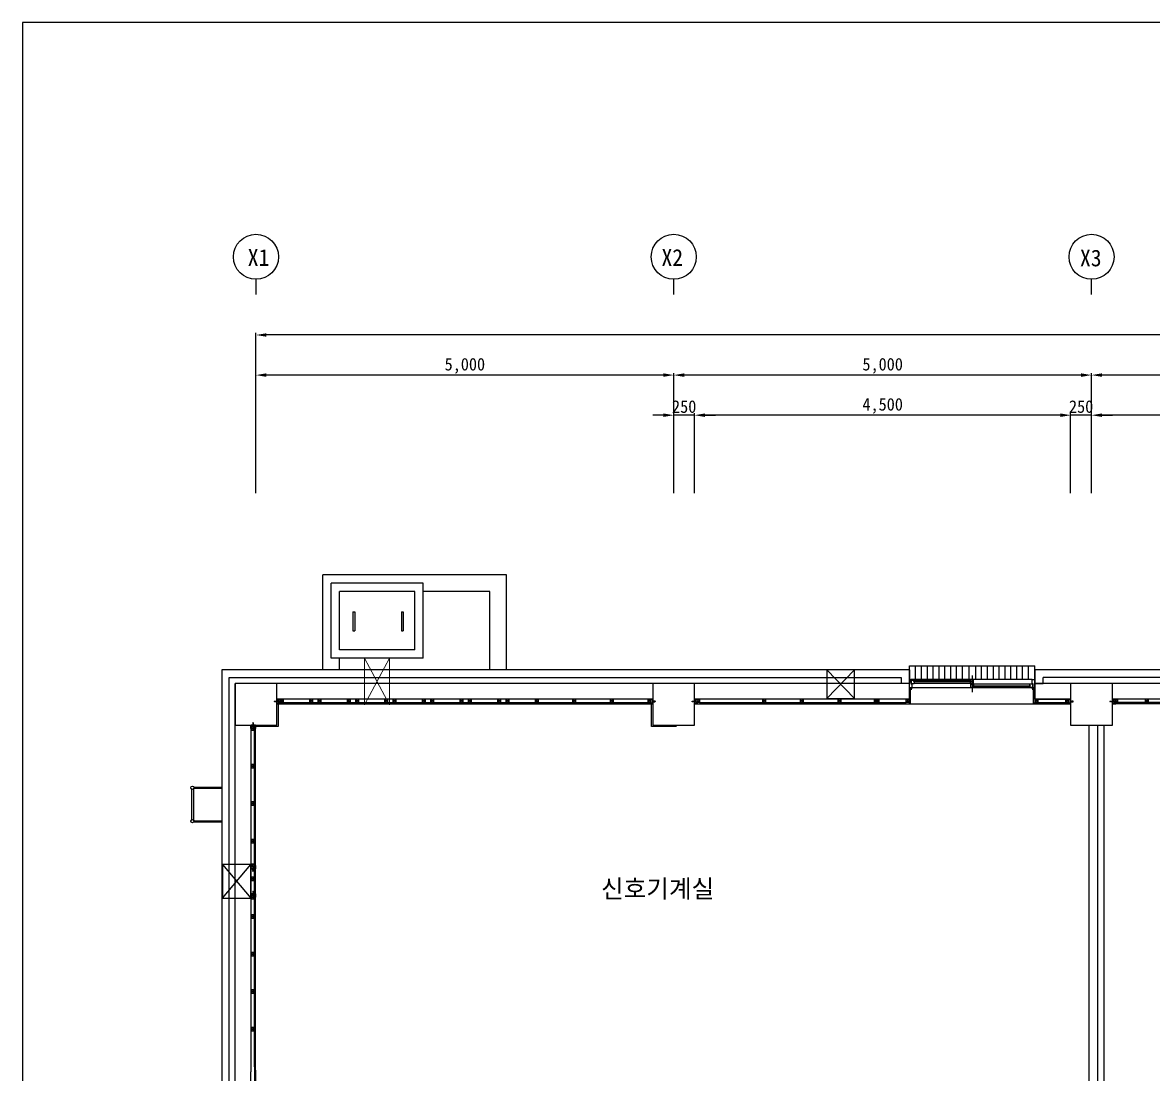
# Model space of a CAD drawing. Header units: millimetres. Extents: x 107440 to 147240, y -268596 to -237350.
# Drawn here: x 107440 to 120972, y -255386 to -242796 of the extents above; entities that cross this region are included whole.
import ezdxf
from ezdxf.enums import TextEntityAlignment as Align

# ---------------------------------------------------------------- set-up
doc = ezdxf.new("R2010")
doc.units = ezdxf.units.MM
for name, color, linetype in [('TN-LEAT', 3, 'Continuous'), ('TZ-BASE', 253, 'Continuous'), ('TZ-DIMS', 1, 'Continuous'), ('TZ-LEAL', 1, 'Continuous')]:
    doc.layers.add(name, color=color, linetype=linetype)
doc.layers.add('TX-PAPR', color=2, linetype='Continuous', plot=False)
doc.styles.get("Standard").update_dxf_attribs({"font": 'GulimChe.ttf'})
doc.linetypes.add('BATTINB', pattern='A,0,-0.0025,[134,GulimChe.ttf,S=0.0025,R=0,X=-0.0025,Y=0.01],-0.005,[134,GulimChe.ttf,S=0.0025,R=180,X=0.0025,Y=0.01],-0.0025', length=0.01)
doc.dimstyles.new('D50', dxfattribs={"dimscale": 50, "dimtxt": 3, "dimasz": 2.5, "dimexe": 0.5, "dimexo": 0.5, "dimgap": 0.5, "dimtad": 1, "dimdec": 0, "dimzin": 1, "dimdsep": 46, "dimlunit": 6, "dimtxsty": 'Standard', "dimcen": 1, "dimclrd": 1, "dimclre": 1, "dimclrt": 3, "dimadec": 0, "dimazin": 0, "dimtfac": 1, "dimtdec": 0, "dimtix": 1, "dimtmove": 2, "dimatfit": 3, "dimfxl": 0, "dimtvp": 2, "dimlwd": -1, "dimlwe": -1, "dimarcsym": 0})

# ---------------------------------------------------------------- blocks, each defined once
blk = doc.blocks.new('A$C7DB278B4')
for p, q in [((30, 150), (1483, 150)), ((732, 105), (732, 145)), ((732, 145), (767, 145)), ((750, 200), (750, 0)), ((767, 130), (767, 145)), ((767, 145), (1441, 145)), ((1479, 145), (1441, 145)), ((1441, 145), (1441, 130)), ((1479, 145), (1479, 105)), ((17, 50), (1470, 50)), ((21, 55), (21, 95)), ((21, 95), (59, 95)), ((21, 55), (59, 55)), ((59, 80), (53, 78)), ((53, 78), (53, 72)), ((59, 70), (53, 72)), ((736, 77), (55, 77)), ((55, 77), (55, 73)), ((736, 73), (55, 73)), ((59, 95), (732, 95)), ((59, 80), (59, 95)), ((59, 81), (61, 80)), ((59, 69), (61, 71)), ((59, 55), (59, 70)), ((59, 55), (732, 55)), ((61, 80), (62, 79)), ((61, 71), (62, 72)), ((62, 79), (62, 77)), ((62, 72), (62, 73)), ((730, 80), (729, 79)), ((729, 79), (729, 77)), ((729, 72), (729, 73)), ((730, 71), (729, 72)), ((732, 81), (730, 80)), ((732, 69), (730, 71)), ((732, 105), (767, 105)), ((767, 95), (732, 95)), ((732, 95), (732, 80)), ((732, 80), (738, 78)), ((732, 70), (738, 72)), ((732, 70), (732, 55)), ((767, 55), (732, 55)), ((736, 77), (736, 73)), ((738, 78), (738, 72)), ((767, 130), (762, 128)), ((762, 122), (762, 128)), ((767, 120), (762, 122)), ((764, 123), (764, 127)), ((764, 127), (1445, 127)), ((764, 123), (1445, 123)), ((767, 131), (770, 129)), ((767, 119), (770, 120)), ((767, 105), (767, 120)), ((767, 105), (1441, 105)), ((767, 95), (767, 55)), ((770, 129), (771, 128)), ((770, 120), (771, 121)), ((771, 128), (771, 127)), ((771, 121), (771, 123)), ((1438, 128), (1437, 127)), ((1438, 121), (1437, 123)), ((1439, 129), (1438, 128)), ((1439, 120), (1438, 121)), ((1441, 131), (1439, 129)), ((1441, 119), (1439, 120)), ((1441, 130), (1447, 128)), ((1441, 120), (1447, 122)), ((1441, 120), (1441, 105)), ((1479, 105), (1441, 105)), ((1445, 123), (1445, 127)), ((1447, 122), (1447, 128))]:
    blk.add_line(p, q)
for points in [[(0, 50), (17, 50), (17, 99), (30, 99), (30, 101), (30, 150), (0, 150)], [(1500, 150), (1483, 150), (1483, 101), (1470, 101), (1470, 99), (1470, 50), (1500, 50)]]:
    blk.add_lwpolyline(points, close=True)
blk = doc.blocks.new('*D4')
at = {"layer": 'DEFPOINTS', "color": 0, "ltscale": 0.1}
for p in [(119982, -247495), (119982, -248455), (120232, -248455)]:
    blk.add_point(p, dxfattribs=at)
at = {"layer": 'TZ-DIMS', "color": 1, "ltscale": 0.1}
for p, q in [((119857, -247495), (119732, -247495)), ((119982, -248430), (119982, -247470)), ((120232, -247495), (119982, -247495)), ((120232, -248430), (120232, -247470)), ((120357, -247495), (120482, -247495))]:
    blk.add_line(p, q, dxfattribs=at)
for points in [[(119857, -247474), (119857, -247516), (119982, -247495)], [(120357, -247474), (120357, -247516), (120232, -247495)]]:
    blk.add_solid(points, dxfattribs=at)
at = {"layer": 'TZ-DIMS', "color": 3, "ltscale": 0.1, "insert": (120107, -247393), "char_height": 150, "attachment_point": 5}
blk.add_mtext('{\\fGulimChe|b0|i0|c129|p0;250}', dxfattribs=at)
blk = doc.blocks.new('*D5')
at = {"layer": 'DEFPOINTS', "color": 0, "ltscale": 0.1}
for p in [(115482, -247495), (115482, -248455), (119982, -248455)]:
    blk.add_point(p, dxfattribs=at)
at = {"layer": 'TZ-DIMS', "color": 1, "ltscale": 0.1}
for p, q in [((115482, -248430), (115482, -247470)), ((119857, -247495), (115607, -247495)), ((119982, -248430), (119982, -247470))]:
    blk.add_line(p, q, dxfattribs=at)
for points in [[(115607, -247474), (115607, -247516), (115482, -247495)], [(119857, -247474), (119857, -247516), (119982, -247495)]]:
    blk.add_solid(points, dxfattribs=at)
at = {"layer": 'TZ-DIMS', "color": 3, "ltscale": 0.1, "insert": (117732, -247384), "char_height": 150, "attachment_point": 5}
blk.add_mtext('{\\fGulimChe|b0|i0|c129|p0;4,500}', dxfattribs=at)
blk = doc.blocks.new('*D6')
at = {"layer": 'DEFPOINTS', "color": 0, "ltscale": 0.1}
for p in [(115232, -247495), (115232, -248455), (115482, -248455)]:
    blk.add_point(p, dxfattribs=at)
at = {"layer": 'TZ-DIMS', "color": 1, "ltscale": 0.1}
for p, q in [((115107, -247495), (114982, -247495)), ((115232, -248430), (115232, -247470)), ((115482, -247495), (115232, -247495)), ((115482, -248430), (115482, -247470)), ((115607, -247495), (115732, -247495))]:
    blk.add_line(p, q, dxfattribs=at)
for points in [[(115107, -247474), (115107, -247516), (115232, -247495)], [(115607, -247474), (115607, -247516), (115482, -247495)]]:
    blk.add_solid(points, dxfattribs=at)
at = {"layer": 'TZ-DIMS', "color": 3, "ltscale": 0.1, "insert": (115357, -247393), "char_height": 150, "attachment_point": 5}
blk.add_mtext('{\\fGulimChe|b0|i0|c129|p0;250}', dxfattribs=at)
blk = doc.blocks.new('*D8')
at = {"layer": 'DEFPOINTS', "color": 0, "ltscale": 0.1}
for p in [(120232, -247495), (120232, -248455), (125232, -248455)]:
    blk.add_point(p, dxfattribs=at)
at = {"layer": 'TZ-DIMS', "color": 1, "ltscale": 0.1}
for p, q in [((120232, -248430), (120232, -247470)), ((125107, -247495), (120357, -247495)), ((125232, -248430), (125232, -247470))]:
    blk.add_line(p, q, dxfattribs=at)
for points in [[(120357, -247474), (120357, -247516), (120232, -247495)], [(125107, -247474), (125107, -247516), (125232, -247495)]]:
    blk.add_solid(points, dxfattribs=at)
at = {"layer": 'TZ-DIMS', "color": 3, "ltscale": 0.1, "insert": (122732, -247384), "char_height": 150, "attachment_point": 5}
blk.add_mtext('{\\fGulimChe|b0|i0|c129|p0;5,000}', dxfattribs=at)
blk = doc.blocks.new('*D10')
at = {"layer": 'DEFPOINTS', "color": 0, "ltscale": 0.1}
for p in [(115232, -247015), (115232, -248455), (120232, -248455)]:
    blk.add_point(p, dxfattribs=at)
at = {"layer": 'TZ-DIMS', "color": 1, "ltscale": 0.1}
for p, q in [((115232, -248430), (115232, -246990)), ((120107, -247015), (115357, -247015)), ((120232, -248430), (120232, -246990))]:
    blk.add_line(p, q, dxfattribs=at)
for points in [[(115357, -246994), (115357, -247036), (115232, -247015)], [(120107, -246994), (120107, -247036), (120232, -247015)]]:
    blk.add_solid(points, dxfattribs=at)
at = {"layer": 'TZ-DIMS', "color": 3, "ltscale": 0.1, "insert": (117732, -246904), "char_height": 150, "attachment_point": 5}
blk.add_mtext('{\\fGulimChe|b0|i0|c129|p0;5,000}', dxfattribs=at)
blk = doc.blocks.new('*D11')
at = {"layer": 'DEFPOINTS', "color": 0, "ltscale": 0.1}
for p in [(110232, -247015), (110232, -248455), (115232, -248455)]:
    blk.add_point(p, dxfattribs=at)
at = {"layer": 'TZ-DIMS', "color": 1, "ltscale": 0.1}
for p, q in [((110232, -248430), (110232, -246990)), ((115107, -247015), (110357, -247015)), ((115232, -248430), (115232, -246990))]:
    blk.add_line(p, q, dxfattribs=at)
for points in [[(110357, -246994), (110357, -247036), (110232, -247015)], [(115107, -246994), (115107, -247036), (115232, -247015)]]:
    blk.add_solid(points, dxfattribs=at)
at = {"layer": 'TZ-DIMS', "color": 3, "ltscale": 0.1, "insert": (112732, -246904), "char_height": 150, "attachment_point": 5}
blk.add_mtext('{\\fGulimChe|b0|i0|c129|p0;5,000}', dxfattribs=at)
blk = doc.blocks.new('*D12')
at = {"layer": 'DEFPOINTS', "color": 0, "ltscale": 0.1}
for p in [(110232, -246535), (110232, -248455), (142232, -248455)]:
    blk.add_point(p, dxfattribs=at)
at = {"layer": 'TZ-DIMS', "color": 1, "ltscale": 0.1}
for p, q in [((110232, -248430), (110232, -246510)), ((142107, -246535), (110357, -246535)), ((142232, -248430), (142232, -246510))]:
    blk.add_line(p, q, dxfattribs=at)
for points in [[(110357, -246514), (110357, -246556), (110232, -246535)], [(142107, -246514), (142107, -246556), (142232, -246535)]]:
    blk.add_solid(points, dxfattribs=at)
at = {"layer": 'TZ-DIMS', "color": 3, "ltscale": 0.1, "insert": (126232, -246424), "char_height": 150, "attachment_point": 5}
blk.add_mtext('{\\fGulimChe|b0|i0|c129|p0;32,000}', dxfattribs=at)
blk = doc.blocks.new('*D18')
at = {"layer": 'DEFPOINTS', "color": 0, "ltscale": 0.1}
for p in [(120232, -247015), (120232, -248455), (131232, -248455)]:
    blk.add_point(p, dxfattribs=at)
at = {"layer": 'TZ-DIMS', "color": 1, "ltscale": 0.1}
for p, q in [((120232, -248430), (120232, -246990)), ((131107, -247015), (120357, -247015)), ((131232, -248430), (131232, -246990))]:
    blk.add_line(p, q, dxfattribs=at)
for points in [[(120357, -246994), (120357, -247036), (120232, -247015)], [(131107, -246994), (131107, -247036), (131232, -247015)]]:
    blk.add_solid(points, dxfattribs=at)
at = {"layer": 'TZ-DIMS', "color": 3, "ltscale": 0.1, "insert": (125732, -246904), "char_height": 150, "attachment_point": 5}
blk.add_mtext('{\\fGulimChe|b0|i0|c129|p0;11,000}', dxfattribs=at)

msp = doc.modelspace()

# ---------------------------------------------------------------- hatches: boundary and pattern name
at = {"layer": 'TZ-BASE', "linetype": 'BATTINB'}
h = msp.add_hatch(dxfattribs=at)
h.set_pattern_fill('_U', color=256, scale=2, angle=225, style=0, double=1, pattern_type=0)
h.set_pattern_definition([(315, (-710001.8155, -1236354.827), (-1.4142135624, -1.4142135624), []), (225, (-710001.8155, -1236354.827), (-1.4142135624, 1.4142135624), [])])
edge = h.paths.add_edge_path()
edge.add_line((118064.9, -250760.1), (118080.9, -250760.1))
edge.add_arc((118091.1, -250768.3), 13.2, 141.42121, 178.36509)
edge.add_arc((118090.6, -250768.2), 12.6, 178.51071, 219.46787)
edge.add_line((118080.9, -250776.2), (118064.9, -250776.2))
edge.add_line((118064.9, -250776.2), (118064.9, -250760.1))
h = msp.add_hatch(dxfattribs=at)
h.set_pattern_fill('_U', color=256, scale=2, angle=225, style=0, double=1, pattern_type=0)
h.set_pattern_definition([(225, (947605.6547, -1236354.827), (1.4142135624, -1.4142135624), []), (315, (947605.6547, -1236354.827), (1.4142135624, 1.4142135624), [])])
edge = h.paths.add_edge_path()
edge.add_line((119538.9, -250760.1), (119523, -250760.1))
edge.add_arc((119512.7, -250768.3), 13.2, 1.63491, 38.57879, ccw=False)
edge.add_arc((119513.3, -250768.2), 12.6, -39.46787, 1.48929, ccw=False)
edge.add_line((119523, -250776.2), (119538.9, -250776.2))
edge.add_line((119538.9, -250776.2), (119538.9, -250760.1))

# ---------------------------------------------------------------- linework, layer by layer
at = {"layer": 'TX-PAPR'}
msp.add_lwpolyline([(107439.7, -268595.5), (147239.7, -268595.5), (147239.7, -242795.5), (107439.7, -242795.5)], close=True, dxfattribs=at)
at = {"layer": 'TZ-BASE', "linetype": 'BATTINB'}
for p, q in [((113231.9, -249405.1), (111031.9, -249405.1)), ((111031.9, -250545.1), (111031.9, -249405.1)), ((112231.9, -249505.1), (111131.9, -249505.1)), ((111131.9, -250405.1), (111131.9, -249505.1)), ((112231.9, -250405.1), (112231.9, -249505.1)), ((113231.9, -250545.1), (113231.9, -249405.1)), ((111231.9, -250305.4), (111232.2, -249605.1)), ((112132.2, -249605.1), (111232.2, -249605.1)), ((112131.9, -250305.4), (112132.2, -249605.1)), ((113031.9, -249605.1), (112231.9, -249605.1)), ((113031.9, -250545.1), (113031.9, -249605.1)), ((111391, -249850.9), (111391, -250078.1)), ((111391, -249850.9), (111413.7, -249850.9)), ((111413.7, -249850.9), (111413.7, -250078.1)), ((111972.8, -249850.9), (111972.8, -250078.1)), ((111972.8, -249850.9), (111995.6, -249850.9)), ((111995.6, -249850.9), (111995.6, -250078.1)), ((111391, -250078.1), (111413.7, -250078.1)), ((111972.8, -250078.1), (111995.6, -250078.1)), ((112131.9, -250305.4), (111231.9, -250305.4)), ((112231.9, -250405.1), (111131.9, -250405.1)), ((111231.9, -250545.1), (111231.9, -250405.1)), ((117065.6, -250545.1), (117395.6, -250885.1)), ((117395.6, -250545.1), (117065.6, -250885.1)), ((110499.9, -250950.1), (110499.9, -251223.1)), ((110561.9, -250896.1), (110521.9, -250936.1)), ((110561.9, -250936.1), (110521.9, -250896.1)), ((111011.9, -250896.1), (110971.9, -250936.1)), ((111011.9, -250936.1), (110971.9, -250896.1)), ((111461.9, -250896.1), (111421.9, -250936.1)), ((111461.9, -250936.1), (111421.9, -250896.1)), ((111911.9, -250896.1), (111871.9, -250936.1)), ((111911.9, -250936.1), (111871.9, -250896.1)), ((112361.9, -250896.1), (112321.9, -250936.1)), ((112361.9, -250936.1), (112321.9, -250896.1)), ((112811.9, -250896.1), (112771.9, -250936.1)), ((112811.9, -250936.1), (112771.9, -250896.1)), ((113261.9, -250896.1), (113221.9, -250936.1)), ((113261.9, -250936.1), (113221.9, -250896.1)), ((114963.9, -251223.1), (114963.9, -250950.1)), ((115501.9, -250949.1), (119961.9, -250949.1)), ((117631.9, -250895.1), (117631.9, -250949.1)), ((117644.9, -250896.1), (117684.9, -250936.1)), ((117644.9, -250936.1), (117684.9, -250896.1)), ((118011.9, -250896.1), (118051.9, -250936.1)), ((118011.9, -250936.1), (118051.9, -250896.1)), ((119591.9, -250896.1), (119551.9, -250936.1)), ((119591.9, -250936.1), (119551.9, -250896.1)), ((119961.9, -250896.1), (119921.9, -250936.1)), ((119961.9, -250936.1), (119921.9, -250896.1)), ((120871.9, -250896.1), (120911.9, -250936.1)), ((120871.9, -250936.1), (120911.9, -250896.1)), ((110499.9, -251223.1), (110226.9, -251223.1)), ((115263.9, -251223.1), (114963.9, -251223.1)), ((109831.9, -253274.9), (110171.9, -252874.9)), ((109831.9, -252874.9), (110171.9, -253274.9))]:
    msp.add_line(p, q, dxfattribs=at)
at = {"layer": 'TZ-BASE', "lineweight": 0, "ltscale": 0.1}
for p, q in [((111531.9, -250405.1), (111831.9, -250961.1)), ((111531.9, -250961.1), (111831.9, -250405.1)), ((111531.9, -250405.1), (111531.9, -250936.1)), ((111831.9, -250405.1), (111831.9, -250961.1))]:
    msp.add_line(p, q, dxfattribs=at)
at = {"layer": 'TZ-BASE'}
for p, q in [((118051.9, -250495.1), (119551.9, -250495.1)), ((118051.9, -250660.1), (118051.9, -250495.1)), ((118051.9, -250695.1), (118051.9, -250545.1)), ((118051.9, -250545.1), (118051.9, -250695.1)), ((118126.9, -250660.1), (118126.9, -250495.1)), ((118196.9, -250660.1), (118196.9, -250495.1)), ((118266.9, -250660.1), (118266.9, -250495.1)), ((118336.9, -250660.1), (118336.9, -250495.1)), ((118406.9, -250660.1), (118406.9, -250495.1)), ((118476.9, -250660.1), (118476.9, -250495.1)), ((118546.9, -250660.1), (118546.9, -250495.1)), ((118616.9, -250660.1), (118616.9, -250495.1)), ((118686.9, -250660.1), (118686.9, -250495.1)), ((118766.9, -250660.1), (118766.9, -250495.1)), ((118846.9, -250660.1), (118846.9, -250495.1)), ((118916.9, -250660.1), (118916.9, -250495.1)), ((118986.9, -250660.1), (118986.9, -250495.1)), ((119056.9, -250660.1), (119056.9, -250495.1)), ((119126.9, -250660.1), (119126.9, -250495.1)), ((119196.9, -250660.1), (119196.9, -250495.1)), ((119266.9, -250660.1), (119266.9, -250495.1)), ((119336.9, -250660.1), (119336.9, -250495.1)), ((119406.9, -250660.1), (119406.9, -250495.1)), ((119476.9, -250660.1), (119476.9, -250495.1)), ((119551.9, -250595.1), (119551.9, -250495.1)), ((119551.9, -250705.1), (119551.9, -250545.1)), ((142639.9, -250545.1), (119551.9, -250545.1)), ((118051.9, -250705.1), (109981.9, -250705.1)), ((118051.9, -250895.1), (118051.9, -250695.1)), ((118051.9, -250885.1), (118051.9, -250695.1)), ((118051.9, -250885.1), (118051.9, -250695.1)), ((130981.9, -250705.1), (119551.9, -250705.1)), ((119551.9, -250895.1), (119551.9, -250705.1)), ((119551.9, -250885.1), (119551.9, -250735.1)), ((119651.9, -250705.1), (119651.9, -250635.1)), ((142549.9, -250635.1), (119651.9, -250635.1)), ((118064.9, -250949.1), (118064.9, -250760.1)), ((119538.9, -250949.1), (119538.9, -250760.1)), ((114981.9, -250895.1), (110481.9, -250895.1)), ((110481.9, -250895.1), (110481.9, -250950.1)), ((110521.2, -250895.1), (110481.9, -250895.1)), ((110481.9, -250950.1), (110521.2, -250950.1)), ((110482.9, -250948.4), (110482.9, -250896.8)), ((110483.6, -250896.1), (110521.9, -250896.1)), ((110521.9, -250949.1), (110483.6, -250949.1)), ((110501.9, -250936.1), (110501.9, -250949.1)), ((110521.9, -250896.1), (110521.9, -250895.8)), ((110541.9, -250936.1), (114921.9, -250936.1)), ((110891.9, -250896.1), (110891.9, -250895.8)), ((111078.3, -250896.1), (111078.3, -250895.8)), ((111341.9, -250896.1), (111341.9, -250895.8)), ((111791.9, -250896.1), (111791.9, -250895.8)), ((112241.9, -250896.1), (112241.9, -250895.8)), ((112691.9, -250896.1), (112691.9, -250895.8)), ((113141.9, -250896.1), (113141.9, -250895.8)), ((113591.9, -250896.1), (113591.9, -250895.8)), ((114041.9, -250896.1), (114041.9, -250895.8)), ((114941.9, -250896.1), (114941.9, -250895.8)), ((114980.2, -250896.1), (114941.9, -250896.1)), ((114941.9, -250949.1), (114980.2, -250949.1)), ((114942.6, -250895.1), (114981.9, -250895.1)), ((114981.9, -250950.1), (114942.6, -250950.1)), ((114961.9, -250936.1), (114961.9, -250949.1)), ((114980.9, -250948.4), (114980.9, -250896.8)), ((114981.9, -250895.1), (114981.9, -250950.1)), ((115631.9, -250895.1), (115481.9, -250895.1)), ((115481.9, -250895.1), (115481.9, -250950.1)), ((115521.2, -250895.1), (115481.9, -250895.1)), ((115481.9, -250950.1), (115521.2, -250950.1)), ((115482.9, -250948.4), (115482.9, -250896.8)), ((115483.6, -250896.1), (115521.9, -250896.1)), ((115521.9, -250949.1), (115483.6, -250949.1)), ((115501.9, -250936.1), (115501.9, -250949.1)), ((118051.9, -250895.1), (115521.2, -250895.1)), ((115521.9, -250896.1), (115521.9, -250895.8)), ((115541.9, -250936.1), (118011.9, -250936.1)), ((116315.8, -250896.1), (116315.8, -250895.8)), ((116765.8, -250896.1), (116765.8, -250895.8)), ((117139.2, -250896.1), (117139.2, -250895.8)), ((117215.8, -250896.1), (117215.8, -250895.8)), ((117325.6, -250896.1), (117325.6, -250895.8)), ((117644.9, -250895.1), (117644.9, -250949.1)), ((117665.8, -250896.1), (117665.8, -250895.8)), ((118051.9, -250949.1), (118051.9, -250936.1)), ((119981.9, -250895.1), (119551.9, -250895.1)), ((119551.9, -250896.1), (119961.9, -250896.1)), ((119551.9, -250949.1), (119551.9, -250936.1)), ((119551.9, -250936.1), (119961.9, -250936.1)), ((119923.9, -250948.9), (119923.9, -250948.6)), ((119941.9, -250896.1), (119941.9, -250895.8)), ((119980.2, -250896.1), (119941.9, -250896.1)), ((119941.9, -250949.1), (119980.2, -250949.1)), ((119942.6, -250895.1), (119981.9, -250895.1)), ((119981.9, -250950.1), (119942.6, -250950.1)), ((119961.9, -250936.1), (119961.9, -250949.1)), ((119980.9, -250948.4), (119980.9, -250896.8)), ((119981.9, -250895.1), (119981.9, -250950.1)), ((124981.9, -250895.1), (120481.9, -250895.1)), ((120481.9, -250895.1), (120481.9, -250950.1)), ((120521.2, -250895.1), (120481.9, -250895.1)), ((120481.9, -250950.1), (120521.2, -250950.1)), ((120482.9, -250948.4), (120482.9, -250896.8)), ((120483.6, -250896.1), (120521.9, -250896.1)), ((120521.9, -250949.1), (120483.6, -250949.1)), ((120501.9, -250936.1), (120501.9, -250949.1)), ((120521.9, -250896.1), (120521.9, -250895.8)), ((120891.9, -250896.1), (120891.9, -250895.8)), ((110171.9, -251205.1), (110171.9, -255355.1)), ((110171.9, -251205.1), (110226.9, -251205.1)), ((110171.9, -251244.4), (110171.9, -251205.1)), ((110172.9, -251245.1), (110172.6, -251245.1)), ((110172.9, -251206.8), (110172.9, -251245.1)), ((110225.2, -251206.1), (110173.6, -251206.1)), ((110212.9, -251225.1), (110225.9, -251225.1)), ((110212.9, -255295.1), (110212.9, -251265.1)), ((110225.9, -251245.1), (110225.9, -251206.8)), ((110225.9, -255335.1), (110225.9, -251225.1)), ((110226.9, -251205.1), (110226.9, -251244.4)), ((110172.9, -251695.1), (110172.6, -251695.1)), ((109459.4, -251969.4), (109459.4, -252340.7)), ((109484.4, -251969.4), (109484.4, -252340.7)), ((109489.9, -251949.1), (109821.9, -251949.1)), ((109489.9, -251961.1), (109821.9, -251961.1)), ((110172.9, -252145.1), (110172.6, -252145.1)), ((109489.9, -252349.1), (109821.9, -252349.1)), ((109489.9, -252361.1), (109821.9, -252361.1)), ((110172.9, -252595.1), (110172.6, -252595.1)), ((110170.9, -252887), (110170.9, -252926.3)), ((110171.9, -252924.6), (110171.9, -252886.3)), ((110211.9, -252906.3), (110224.9, -252906.3)), ((110224.9, -252886.3), (110224.9, -252924.6)), ((110225.9, -252926.3), (110225.9, -252887)), ((110170.9, -252926.3), (110225.9, -252926.3)), ((110224.2, -252925.3), (110172.6, -252925.3)), ((110172.9, -253045.1), (110172.6, -253045.1)), ((110171.9, -253224.9), (110226.9, -253224.9)), ((110171.9, -253264.2), (110171.9, -253224.9)), ((110172.9, -253264.9), (110172.6, -253264.9)), ((110172.9, -253226.6), (110172.9, -253264.9)), ((110225.2, -253225.9), (110173.6, -253225.9)), ((110212.9, -253244.9), (110225.9, -253244.9)), ((110225.9, -253264.9), (110225.9, -253226.6)), ((110226.9, -253224.9), (110226.9, -253264.2)), ((110172.9, -253495.1), (110172.6, -253495.1)), ((110172.9, -253945.1), (110172.6, -253945.1)), ((110172.9, -254395.1), (110172.6, -254395.1)), ((110172.9, -254845.1), (110172.6, -254845.1))]:
    msp.add_line(p, q, dxfattribs=at)
at = {"layer": 'TZ-BASE', "ltscale": 0.1}
for p, q in [((118051.9, -250660.1), (118051.9, -250495.1)), ((119551.9, -250545.1), (119551.9, -250705.1)), ((119551.9, -250705.1), (119551.9, -250895.1)), ((119551.9, -250705.1), (119651.9, -250705.1)), ((119651.9, -250705.1), (119651.9, -250646)), ((119981.9, -250705.1), (119981.9, -250895.1)), ((110501.9, -250949.1), (114961.9, -250949.1)), ((115502.8, -250949.1), (115631.9, -250949.1)), ((124961.9, -250949.1), (120501.9, -250949.1)), ((124921.9, -250896.1), (120541.9, -250896.1)), ((124921.9, -250936.1), (120541.9, -250936.1)), ((120201.2, -251205.1), (120201.2, -256157.2)), ((120301.2, -251205.1), (120301.2, -256157.2)), ((120377.2, -251205.1), (120377.2, -256127.2)), ((110211.9, -252906.3), (110171.9, -252866.3)), ((110171.9, -252906.3), (110211.9, -252866.3)), ((110212.9, -253244.9), (110172.9, -253284.9)), ((110172.9, -253244.9), (110212.9, -253284.9)), ((110212.9, -255295.1), (110212.9, -255615.1)), ((110225.9, -255335.1), (110225.9, -255575.1)), ((110171.9, -255555.1), (110171.9, -255355.1))]:
    msp.add_line(p, q, dxfattribs=at)
at = {"layer": 'TZ-BASE', "linetype": 'BATTINB', "ltscale": 0.1}
for p, q in [((110541.9, -250936.1), (110501.9, -250896.1)), ((110501.9, -250936.1), (110541.9, -250896.1)), ((110871.9, -250936.1), (110911.1, -250896.1)), ((110911.1, -250936.1), (110871.9, -250896.1)), ((111321.9, -250936.1), (111361.1, -250896.1)), ((111361.1, -250936.1), (111321.9, -250896.1)), ((111771.9, -250936.1), (111811.1, -250896.1)), ((111811.1, -250936.1), (111771.9, -250896.1)), ((112221.9, -250936.1), (112261.1, -250896.1)), ((112261.1, -250936.1), (112221.9, -250896.1)), ((112671.9, -250936.1), (112711.1, -250896.1)), ((112711.1, -250936.1), (112671.9, -250896.1)), ((113121.9, -250936.1), (113161.1, -250896.1)), ((113161.1, -250936.1), (113121.9, -250896.1)), ((113571.9, -250936.1), (113611.1, -250896.1)), ((113611.1, -250936.1), (113571.9, -250896.1)), ((114021.9, -250936.1), (114061.1, -250896.1)), ((114061.1, -250936.1), (114021.9, -250896.1)), ((114471.9, -250936.1), (114511.1, -250896.1)), ((114511.1, -250936.1), (114471.9, -250896.1)), ((114921.9, -250936.1), (114961.1, -250896.1)), ((114961.1, -250936.1), (114921.9, -250896.1)), ((115541.9, -250936.1), (115502.8, -250896.1)), ((115502.8, -250936.1), (115541.9, -250896.1)), ((116295.8, -250936.1), (116334.9, -250896.1)), ((116334.9, -250936.1), (116295.8, -250896.1)), ((116745.8, -250936.1), (116784.9, -250896.1)), ((116784.9, -250936.1), (116745.8, -250896.1)), ((117195.8, -250936.1), (117234.9, -250896.1)), ((117234.9, -250936.1), (117195.8, -250896.1)), ((117645.8, -250936.1), (117684.9, -250896.1)), ((117684.9, -250936.1), (117645.8, -250896.1)), ((120541.9, -250936.1), (120502.8, -250896.1)), ((120502.8, -250936.1), (120541.9, -250896.1)), ((110212.9, -251265.1), (110172.9, -251225.1)), ((110212.9, -251225.1), (110172.9, -251265.1)), ((110212.9, -251715.1), (110172.9, -251675.1)), ((110212.9, -251675.1), (110172.9, -251715.1)), ((110212.9, -252165.1), (110172.9, -252125.1)), ((110212.9, -252125.1), (110172.9, -252165.1)), ((110212.9, -252615.1), (110172.9, -252575.1)), ((110212.9, -252575.1), (110172.9, -252615.1)), ((110212.9, -253065.1), (110172.9, -253025.1)), ((110212.9, -253025.1), (110172.9, -253065.1)), ((110212.9, -253515.1), (110172.9, -253475.1)), ((110212.9, -253475.1), (110172.9, -253515.1)), ((110212.9, -253965.1), (110172.9, -253925.1)), ((110212.9, -253925.1), (110172.9, -253965.1)), ((110212.9, -254415.1), (110172.9, -254375.1)), ((110212.9, -254375.1), (110172.9, -254415.1)), ((110212.9, -254865.1), (110172.9, -254825.1)), ((110212.9, -254825.1), (110172.9, -254865.1))]:
    msp.add_line(p, q, dxfattribs=at)
at = {"layer": 'TZ-BASE', "ltscale": 0.1}
for points in [[(118051.9, -250545.1), (109821.9, -250545.1), (109821.9, -266365.1), (115481.9, -266365.1)], [(115481.9, -266275.1), (109911.9, -266275.1), (109911.9, -250635.1), (117951.9, -250635.1), (117951.9, -250705.1)]]:
    msp.add_lwpolyline(points, dxfattribs=at)
at = {"layer": 'TZ-BASE', "linetype": 'BATTINB'}
for points in [[(117395.6, -250545.1), (117065.6, -250545.1), (117065.6, -250885.1), (117395.6, -250885.1)], [(109831.9, -252874.9), (109831.9, -253274.9), (110171.9, -253274.9), (110171.9, -252874.9)]]:
    msp.add_lwpolyline(points, close=True, dxfattribs=at)
at = {"layer": 'TZ-BASE'}
for points in [[(110481.9, -250705.1), (109981.9, -250705.1), (109981.9, -251205.1), (110481.9, -251205.1)], [(115481.9, -250705.1), (114981.9, -250705.1), (114981.9, -251205.1), (115481.9, -251205.1)], [(120481.9, -250705.1), (119981.9, -250705.1), (119981.9, -251205.1), (120481.9, -251205.1)], [(110541.9, -250896.1), (110541.9, -250936.1), (110501.9, -250936.1), (110501.9, -250896.1)], [(110521.9, -250896.1), (110521.9, -250936.1), (110561.9, -250936.1), (110561.9, -250896.1)], [(110871.9, -250896.1), (110871.9, -250936.1), (110911.9, -250936.1), (110911.9, -250896.1)], [(110971.9, -250896.1), (110971.9, -250936.1), (111011.9, -250936.1), (111011.9, -250896.1)], [(111321.9, -250896.1), (111321.9, -250936.1), (111361.9, -250936.1), (111361.9, -250896.1)], [(111421.9, -250896.1), (111421.9, -250936.1), (111461.9, -250936.1), (111461.9, -250896.1)], [(111771.9, -250896.1), (111771.9, -250936.1), (111811.9, -250936.1), (111811.9, -250896.1)], [(111871.9, -250896.1), (111871.9, -250936.1), (111911.9, -250936.1), (111911.9, -250896.1)], [(112221.9, -250896.1), (112221.9, -250936.1), (112261.9, -250936.1), (112261.9, -250896.1)], [(112321.9, -250896.1), (112321.9, -250936.1), (112361.9, -250936.1), (112361.9, -250896.1)], [(112671.9, -250896.1), (112671.9, -250936.1), (112711.9, -250936.1), (112711.9, -250896.1)], [(112771.9, -250896.1), (112771.9, -250936.1), (112811.9, -250936.1), (112811.9, -250896.1)], [(113121.9, -250896.1), (113121.9, -250936.1), (113161.9, -250936.1), (113161.9, -250896.1)], [(113221.9, -250896.1), (113221.9, -250936.1), (113261.9, -250936.1), (113261.9, -250896.1)], [(113571.9, -250896.1), (113571.9, -250936.1), (113611.9, -250936.1), (113611.9, -250896.1)], [(114021.9, -250896.1), (114021.9, -250936.1), (114061.9, -250936.1), (114061.9, -250896.1)], [(114471.9, -250896.1), (114471.9, -250936.1), (114511.9, -250936.1), (114511.9, -250896.1)], [(114921.9, -250896.1), (114921.9, -250936.1), (114961.9, -250936.1), (114961.9, -250896.1)], [(115541.9, -250896.1), (115541.9, -250936.1), (115501.9, -250936.1), (115501.9, -250896.1)], [(116295.8, -250896.1), (116295.8, -250936.1), (116335.8, -250936.1), (116335.8, -250896.1)], [(116745.8, -250896.1), (116745.8, -250936.1), (116785.8, -250936.1), (116785.8, -250896.1)], [(117195.8, -250896.1), (117195.8, -250936.1), (117235.8, -250936.1), (117235.8, -250896.1)], [(117684.9, -250896.1), (117684.9, -250936.1), (117644.9, -250936.1), (117644.9, -250896.1)], [(117645.8, -250896.1), (117645.8, -250936.1), (117685.8, -250936.1), (117685.8, -250896.1)], [(118051.9, -250896.1), (118051.9, -250936.1), (118011.9, -250936.1), (118011.9, -250896.1)], [(119551.9, -250896.1), (119551.9, -250936.1), (119591.9, -250936.1), (119591.9, -250896.1)], [(119921.9, -250896.1), (119921.9, -250936.1), (119961.9, -250936.1), (119961.9, -250896.1)], [(120541.9, -250896.1), (120541.9, -250936.1), (120501.9, -250936.1), (120501.9, -250896.1)], [(120871.9, -250896.1), (120871.9, -250936.1), (120911.9, -250936.1), (120911.9, -250896.1)], [(110172.9, -251265.1), (110212.9, -251265.1), (110212.9, -251225.1), (110172.9, -251225.1)], [(110172.9, -251715.1), (110212.9, -251715.1), (110212.9, -251675.1), (110172.9, -251675.1)], [(110172.9, -252165.1), (110212.9, -252165.1), (110212.9, -252125.1), (110172.9, -252125.1)], [(110172.9, -252615.1), (110212.9, -252615.1), (110212.9, -252575.1), (110172.9, -252575.1)], [(110171.9, -252866.3), (110211.9, -252866.3), (110211.9, -252906.3), (110171.9, -252906.3)], [(110172.9, -253065.1), (110212.9, -253065.1), (110212.9, -253025.1), (110172.9, -253025.1)], [(110172.9, -253284.9), (110212.9, -253284.9), (110212.9, -253244.9), (110172.9, -253244.9)], [(110172.9, -253515.1), (110212.9, -253515.1), (110212.9, -253475.1), (110172.9, -253475.1)], [(110172.9, -253965.1), (110212.9, -253965.1), (110212.9, -253925.1), (110172.9, -253925.1)], [(110172.9, -254415.1), (110212.9, -254415.1), (110212.9, -254375.1), (110172.9, -254375.1)], [(110172.9, -254865.1), (110212.9, -254865.1), (110212.9, -254825.1), (110172.9, -254825.1)]]:
    msp.add_lwpolyline(points, close=True, dxfattribs=at)
for points in [[(109981.9, -258555.1), (109981.9, -250705.1)], [(110451.6, -250922.3), (110453.8, -250919.8), (110458.2, -250919.8), (110455.7, -250924.8), (110453.8, -250924.8), (110451.6, -250922.3)], [(110457.4, -250924.8), (110459.9, -250919.8), (110463.3, -250919.8), (110460.8, -250924.8), (110457.4, -250924.8)], [(110462.8, -250924.8), (110465.3, -250919.8), (110468.6, -250919.8), (110466.1, -250924.8), (110462.8, -250924.8)], [(110467.8, -250924.8), (110470.3, -250919.8), (110473.7, -250919.8), (110471.2, -250924.8), (110467.8, -250924.8)], [(110481.9, -250924.8), (110472.8, -250924.8), (110475.3, -250919.8), (110481.9, -250919.8)], [(114981.9, -250924.8), (114991, -250924.8), (114988.5, -250919.8), (114981.9, -250919.8)], [(114996, -250924.8), (114993.5, -250919.8), (114990.2, -250919.8), (114992.7, -250924.8), (114996, -250924.8)], [(115001.1, -250924.8), (114998.6, -250919.8), (114995.2, -250919.8), (114997.7, -250924.8), (115001.1, -250924.8)], [(115006.4, -250924.8), (115003.9, -250919.8), (115000.6, -250919.8), (115003.1, -250924.8), (115006.4, -250924.8)], [(115012.2, -250922.3), (115010, -250919.8), (115005.6, -250919.8), (115008.1, -250924.8), (115010, -250924.8), (115012.2, -250922.3)], [(115451.6, -250922.3), (115453.8, -250919.8), (115458.2, -250919.8), (115455.7, -250924.8), (115453.8, -250924.8), (115451.6, -250922.3)], [(115457.4, -250924.8), (115459.9, -250919.8), (115463.3, -250919.8), (115460.8, -250924.8), (115457.4, -250924.8)], [(115462.8, -250924.8), (115465.3, -250919.8), (115468.6, -250919.8), (115466.1, -250924.8), (115462.8, -250924.8)], [(115467.8, -250924.8), (115470.3, -250919.8), (115473.7, -250919.8), (115471.2, -250924.8), (115467.8, -250924.8)], [(115481.9, -250924.8), (115472.8, -250924.8), (115475.3, -250919.8), (115481.9, -250919.8)], [(119981.9, -250924.8), (119991, -250924.8), (119988.5, -250919.8), (119981.9, -250919.8)], [(119996, -250924.8), (119993.5, -250919.8), (119990.2, -250919.8), (119992.7, -250924.8), (119996, -250924.8)], [(120001.1, -250924.8), (119998.6, -250919.8), (119995.2, -250919.8), (119997.7, -250924.8), (120001.1, -250924.8)], [(120006.4, -250924.8), (120003.9, -250919.8), (120000.6, -250919.8), (120003.1, -250924.8), (120006.4, -250924.8)], [(120012.2, -250922.3), (120010, -250919.8), (120005.6, -250919.8), (120008.1, -250924.8), (120010, -250924.8), (120012.2, -250922.3)], [(120451.6, -250922.3), (120453.8, -250919.8), (120458.2, -250919.8), (120455.7, -250924.8), (120453.8, -250924.8), (120451.6, -250922.3)], [(120457.4, -250924.8), (120459.9, -250919.8), (120463.3, -250919.8), (120460.8, -250924.8), (120457.4, -250924.8)], [(120462.8, -250924.8), (120465.3, -250919.8), (120468.6, -250919.8), (120466.1, -250924.8), (120462.8, -250924.8)], [(120467.8, -250924.8), (120470.3, -250919.8), (120473.7, -250919.8), (120471.2, -250924.8), (120467.8, -250924.8)], [(120481.9, -250924.8), (120472.8, -250924.8), (120475.3, -250919.8), (120481.9, -250919.8)], [(110199.2, -251174.7), (110196.7, -251177), (110196.7, -251181.4), (110201.7, -251178.9), (110201.7, -251177), (110199.2, -251174.7)], [(110201.7, -251180.6), (110196.7, -251183.1), (110196.7, -251186.4), (110201.7, -251183.9), (110201.7, -251180.6)], [(110201.7, -251185.9), (110196.7, -251188.4), (110196.7, -251191.8), (110201.7, -251189.3), (110201.7, -251185.9)], [(110201.7, -251190.9), (110196.7, -251193.4), (110196.7, -251196.8), (110201.7, -251194.3), (110201.7, -251190.9)], [(110201.7, -251205.1), (110201.7, -251196), (110196.7, -251198.5), (110196.7, -251205.1)], [(110200.7, -252926.3), (110200.7, -252935.4), (110195.7, -252932.9), (110195.7, -252926.3)], [(110200.7, -252940.4), (110195.7, -252937.9), (110195.7, -252934.6), (110200.7, -252937.1), (110200.7, -252940.4)], [(110200.7, -252945.4), (110195.7, -252942.9), (110195.7, -252939.6), (110200.7, -252942.1), (110200.7, -252945.4)], [(110200.7, -252950.8), (110195.7, -252948.3), (110195.7, -252944.9), (110200.7, -252947.4), (110200.7, -252950.8)], [(110198.2, -252956.6), (110195.7, -252954.4), (110195.7, -252950), (110200.7, -252952.5), (110200.7, -252954.4), (110198.2, -252956.6)], [(110199.2, -253194.6), (110196.7, -253196.8), (110196.7, -253201.3), (110201.7, -253198.8), (110201.7, -253196.8), (110199.2, -253194.6)], [(110201.7, -253200.4), (110196.7, -253202.9), (110196.7, -253206.3), (110201.7, -253203.8), (110201.7, -253200.4)], [(110201.7, -253205.8), (110196.7, -253208.3), (110196.7, -253211.6), (110201.7, -253209.1), (110201.7, -253205.8)], [(110201.7, -253210.8), (110196.7, -253213.3), (110196.7, -253216.7), (110201.7, -253214.2), (110201.7, -253210.8)], [(110201.7, -253224.9), (110201.7, -253215.8), (110196.7, -253218.3), (110196.7, -253224.9)]]:
    msp.add_lwpolyline(points, dxfattribs=at)
at = {"layer": 'TZ-BASE', "linetype": 'BATTINB'}
for points in [[(118064.9, -250760.1), (118080.9, -250760.1, 0.162609), (118078, -250767.9, 0.1806365), (118080.9, -250776.2), (118064.9, -250776.2)], [(119538.9, -250760.1), (119523, -250760.1, -0.162609), (119525.9, -250767.9, -0.1806365), (119523, -250776.2), (119538.9, -250776.2)]]:
    msp.add_lwpolyline(points, format="xyb", close=True, dxfattribs=at)
at = {"layer": 'TZ-BASE'}
for centre in [(109471.9, -251955.1), (109471.9, -252355.1)]:
    msp.add_circle(centre, 19, dxfattribs=at)
for centre, radius, start, end in [((110483.6, -250896.8), 0.7, 90, 180), ((110481.3, -250922.6), 6.44, 284.78327, 75.28078), ((110483.6, -250948.4), 0.7, 180, 270), ((110521.2, -250895.8), 0.7, 0, 90), ((110521.2, -250949.4), 0.7, 270, 0), ((110892.6, -250895.8), 0.7, 90, 180), ((111079, -250895.8), 0.7, 90, 180), ((111342.6, -250895.8), 0.7, 90, 180), ((111792.6, -250895.8), 0.7, 90, 180), ((112242.6, -250895.8), 0.7, 90, 180), ((112692.6, -250895.8), 0.7, 90, 180), ((113142.6, -250895.8), 0.7, 90, 180), ((113592.6, -250895.8), 0.7, 90, 180), ((114042.6, -250895.8), 0.7, 90, 180), ((114942.6, -250895.8), 0.7, 90, 180), ((114942.6, -250949.4), 0.7, 180, 270), ((114982.5, -250922.6), 6.44, 104.71922, 255.21673), ((114980.2, -250896.8), 0.7, 0, 90), ((114980.2, -250948.4), 0.7, 270, 0), ((115483.6, -250896.8), 0.7, 90, 180), ((115481.3, -250922.6), 6.44, 284.78327, 75.28078), ((115483.6, -250948.4), 0.7, 180, 270), ((115521.2, -250895.8), 0.7, 0, 90), ((115521.2, -250949.4), 0.7, 270, 0), ((116316.5, -250895.8), 0.7, 90, 180), ((116766.5, -250895.8), 0.7, 90, 180), ((117139.9, -250895.8), 0.7, 90, 180), ((117216.5, -250895.8), 0.7, 90, 180), ((117326.3, -250895.8), 0.7, 90, 180), ((117666.5, -250895.8), 0.7, 90, 180), ((119942.6, -250895.8), 0.7, 90, 180), ((119942.6, -250949.4), 0.7, 180, 270), ((119982.5, -250922.6), 6.44, 104.71922, 255.21673), ((119980.2, -250896.8), 0.7, 0, 90), ((119980.2, -250948.4), 0.7, 270, 0), ((120483.6, -250896.8), 0.7, 90, 180), ((120481.3, -250922.6), 6.44, 284.78327, 75.28078), ((120483.6, -250948.4), 0.7, 180, 270), ((120521.2, -250895.8), 0.7, 0, 90), ((120521.2, -250949.4), 0.7, 270, 0), ((120892.6, -250895.8), 0.7, 90, 180), ((110172.6, -251244.4), 0.7, 180, 270), ((110173.6, -251206.8), 0.7, 90, 180), ((110199.4, -251204.4), 6.44, 194.71922, 345.21673), ((110225.2, -251206.8), 0.7, 0, 90), ((110226.2, -251244.4), 0.7, 270, 0), ((110172.6, -251694.4), 0.7, 180, 270), ((110172.6, -252144.4), 0.7, 180, 270), ((110172.6, -252594.4), 0.7, 180, 270), ((110172.6, -252924.6), 0.7, 180, 270), ((110172.6, -253044.4), 0.7, 180, 270), ((110198.4, -252926.9), 6.44, 14.78327, 165.28078), ((110224.2, -252924.6), 0.7, 270, 0), ((110172.6, -253264.2), 0.7, 180, 270), ((110173.6, -253226.6), 0.7, 90, 180), ((110199.4, -253224.3), 6.44, 194.71922, 345.21673), ((110225.2, -253226.6), 0.7, 0, 90), ((110226.2, -253264.2), 0.7, 270, 0), ((110172.6, -253494.4), 0.7, 180, 270), ((110172.6, -253944.4), 0.7, 180, 270), ((110172.6, -254394.4), 0.7, 180, 270), ((110172.6, -254844.4), 0.7, 180, 270)]:
    msp.add_arc(centre, radius, start, end, dxfattribs=at)
at = {"layer": 'TZ-LEAL'}
for p, q in [((110234.6, -246048.3), (110234.6, -245868.6)), ((110234.6, -246048.3), (110234.6, -245868.6)), ((115231.9, -246048.3), (115231.9, -245868.6)), ((115231.9, -246048.3), (115231.9, -245868.6)), ((120231.9, -246048.3), (120231.9, -245868.6))]:
    msp.add_line(p, q, dxfattribs=at)
for centre in [(110231.9, -245598.9), (110231.9, -245598.9), (115231.9, -245598.9), (115231.9, -245598.9), (120231.9, -245598.9)]:
    msp.add_circle(centre, 269.6, dxfattribs=at)

# ---------------------------------------------------------------- block references
at = {"layer": 'TZ-BASE', "xscale": -1}
msp.add_blockref('A$C7DB278B4', (119551.9, -250810.1), dxfattribs=at)

# ---------------------------------------------------------------- texts
at = {"layer": 'TN-LEAT', "linetype": 'BATTINB', "ltscale": 0.1}
for s, p in [('X1', (110262.9, -245607.1)), ('X2', (115214.6, -245607.1)), ('X3', (120222.6, -245613.1))]:
    msp.add_text(s, height=200, dxfattribs=at).set_placement(p, align=Align.MIDDLE_CENTER)
at = {"layer": 'TZ-BASE', "ltscale": 0.1}
msp.add_text('신호기계실', height=216, dxfattribs=at).set_placement((115039.3, -253163.5), align=Align.MIDDLE_CENTER)

# ---------------------------------------------------------------- dimensions: what is measured, and where the dimension line sits
at = {"layer": 'TZ-DIMS', "ltscale": 0.1}
for base, p1, p2, picture, middle in [((110231.9, -246535.2), (142231.9, -248455.1), (110231.9, -248455.1), '*D12', (126231.9, -246424.1)), ((110231.9, -247015.2), (115231.9, -248455.1), (110231.9, -248455.1), '*D11', (112731.9, -246904.1)), ((115231.9, -247015.2), (120231.9, -248455.1), (115231.9, -248455.1), '*D10', (117731.9, -246904.1)), ((120231.9, -247015.2), (131231.9, -248455.1), (120231.9, -248455.1), '*D18', (125731.9, -246904)), ((115231.9, -247495.2), (115481.9, -248455.1), (115231.9, -248455.1), '*D6', (115356.9, -247393.5)), ((115481.9, -247495.2), (119981.9, -248455.1), (115481.9, -248455.1), '*D5', (117731.9, -247384)), ((119981.9, -247495.2), (120231.9, -248455.1), (119981.9, -248455.1), '*D4', (120106.9, -247393.5)), ((120231.9, -247495.2), (125231.9, -248455.1), (120231.9, -248455.1), '*D8', (122731.9, -247384.1))]:
    dim = msp.add_linear_dim(base=base, p1=p1, p2=p2, angle=180, text='{\\fGulimChe|b0|i0|c129|p0;<>}', dimstyle='D50', dxfattribs=at)
    dim.commit()
    dim.dimension.update_dxf_attribs({"geometry": picture, "text_midpoint": middle})

doc.saveas('drawing.dxf')
